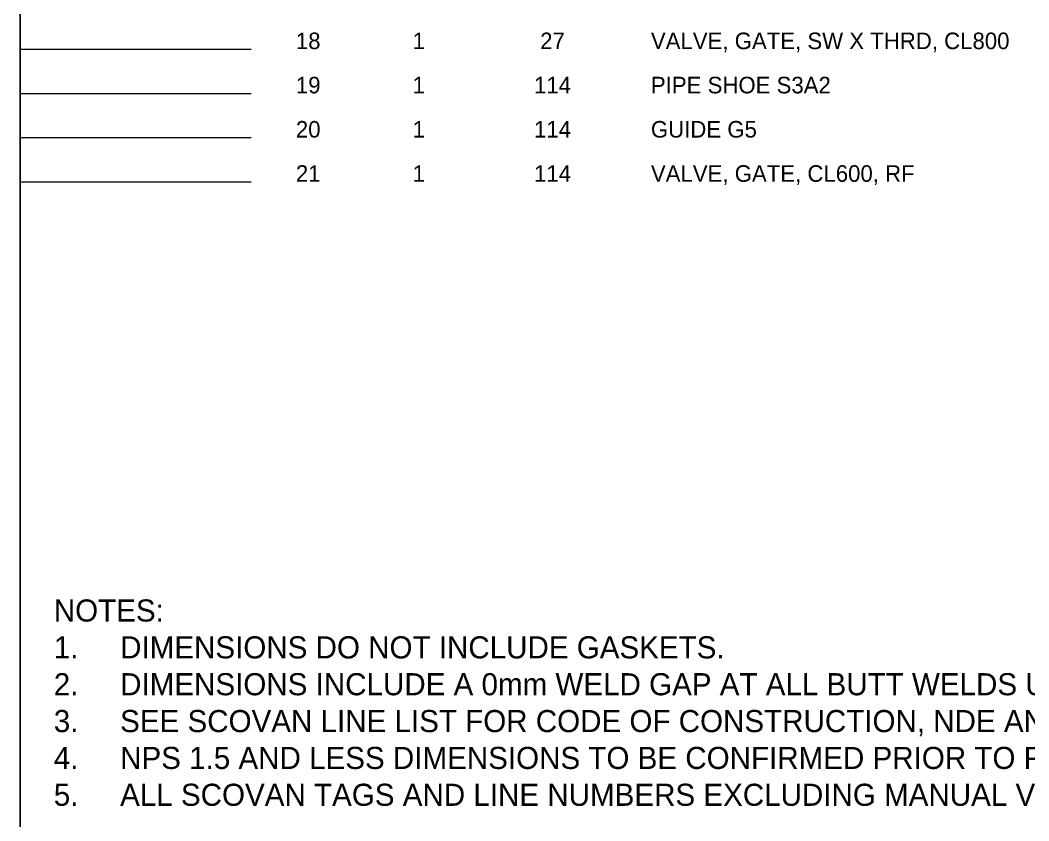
# Model space of a CAD drawing. Extents: x -4 to 431, y -3 to 272.
# Drawn here: x 265.7 to 357, y 58.2 to 130.6 of the extents above; entities that cross this region are included whole.
import ezdxf
from ezdxf.enums import TextEntityAlignment as Align

# ---------------------------------------------------------------- set-up
doc = ezdxf.new("R2010")
doc.units = 0
doc.header["$LTSCALE"] = 10
doc.layers.get('0').update_dxf_attribs({"lineweight": 0})
for name, color, linetype in [('BOM', 7, 'Continuous'), ('Text1', 7, 'Continuous'), ('TITLE BLOCK-TEXT', 12, 'Continuous')]:
    doc.layers.add(name, color=color, linetype=linetype)
doc.styles.add('framdcn', font='', dxfattribs={"height": 2.5})
doc.styles.add('Scovan Standard', font='', dxfattribs={"height": 2.5})
doc.styles.get("Standard").update_dxf_attribs({"font": ''})
doc.styles.get('framdcn').set_extended_font_data('Franklin Gothic Medium Cond')
doc.styles.get('Scovan Standard').set_extended_font_data('Franklin Gothic Medium Cond')
doc.styles.get('Standard').set_extended_font_data('Franklin Gothic Medium Cond')

# ---------------------------------------------------------------- blocks, each defined once
blk = doc.blocks.new('tt-sv-iso-db')
at = {"layer": 'BOM', "color": 255}
blk.add_line((-156.141, 0), (-156.141, -212.168), dxfattribs=at)
at = {"layer": 'TITLE BLOCK-TEXT', "color": 210, "style": 'Scovan Standard'}
for tag, p in [('CN', (-57.695, -221.76)), ('MOD_NO', (-41.211, -221.76)), ('INSULATION', (-49.454, -229.019)), ('PAINT', (-16.485, -229.019)), ('LN', (-32.969, -236.279)), ('CLIENTDWGNO', (-32.969, -243.538))]:
    blk.add_attdef(tag, text='', height=2, dxfattribs=at).set_placement(p, align=Align.MIDDLE_CENTER)
at = {"layer": 'TITLE BLOCK-TEXT', "color": 210, "lineweight": 30, "flags": 104}
blk.add_attdef('WPS', text='', height=2, dxfattribs=at).set_placement((-16.43, -221.76), align=Align.MIDDLE_CENTER)

msp = doc.modelspace()

# ---------------------------------------------------------------- linework, layer by layer
for p, q in [((265.771, 128), (286.64, 128)), ((265.771, 128), (286.64, 128)), ((265.771, 128), (286.64, 128)), ((265.771, 128), (286.64, 128)), ((265.771, 128), (286.64, 128)), ((265.771, 124), (286.64, 124)), ((265.771, 124), (286.64, 124)), ((265.771, 124), (286.64, 124)), ((265.771, 124), (286.64, 124)), ((265.771, 124), (286.64, 124)), ((265.771, 120), (286.64, 120)), ((265.771, 120), (286.64, 120)), ((265.771, 120), (286.64, 120)), ((265.771, 120), (286.64, 120)), ((265.771, 120), (286.64, 120)), ((265.771, 116), (286.64, 116)), ((265.771, 116), (286.64, 116)), ((265.771, 116), (286.64, 116)), ((265.771, 116), (286.64, 116)), ((265.771, 116), (286.64, 116))]:
    msp.add_line(p, q)

# ---------------------------------------------------------------- block references
at = {"layer": 'BOM'}
msp.add_blockref('tt-sv-iso-db', (421.885, 268.185), dxfattribs=at)

# ---------------------------------------------------------------- texts
at = {"layer": 'BOM', "style": 'framdcn'}
for s, p in [('18', (291.8, 128)), ('1', (301.8, 128)), ('27', (313.9, 128)), ('19', (291.8, 124)), ('1', (301.8, 124)), ('114', (313.9, 124)), ('20', (291.8, 120)), ('1', (301.8, 120)), ('114', (313.9, 120)), ('21', (291.8, 116)), ('1', (301.8, 116)), ('114', (313.9, 116))]:
    msp.add_text(s, height=1.5, dxfattribs=at).set_placement(p, align=Align.CENTER)
for s, p in [('VALVE, GATE, SW X THRD, CL800', (322.8, 128)), ('PIPE SHOE S3A2', (322.8, 124)), ('GUIDE G5', (322.8, 120)), ('VALVE, GATE, CL600, RF', (322.8, 116))]:
    msp.add_text(s, height=1.5, dxfattribs=at).set_placement(p)
at = {"layer": 'Text1', "insert": (268.786, 78.219), "char_height": 2, "width": 146.67523, "attachment_point": 1, "style": 'Scovan Standard'}
msp.add_mtext('NOTES: \\P\\pxi-3,l3,t3;1.^IDIMENSIONS DO NOT INCLUDE GASKETS.\\P2.^IDIMENSIONS INCLUDE A 0mm WELD GAP AT ALL BUTT WELDS UNLESS THE WELD GAP IS SHOWN SEPARATELY.\\P3.^ISEE SCOVAN LINE LIST FOR CODE OF CONSTRUCTION, NDE AND HYDROSTATIC TESTING REQUIREMENTS.\\P4.^INPS 1.5 AND LESS DIMENSIONS TO BE CONFIRMED PRIOR TO FABRICATION.\\P5.^IALL SCOVAN TAGS AND LINE NUMBERS EXCLUDING MANUAL VALVES WILL HAVE THE PREFIX "PRD0154".', dxfattribs=at)

doc.saveas('drawing.dxf')
